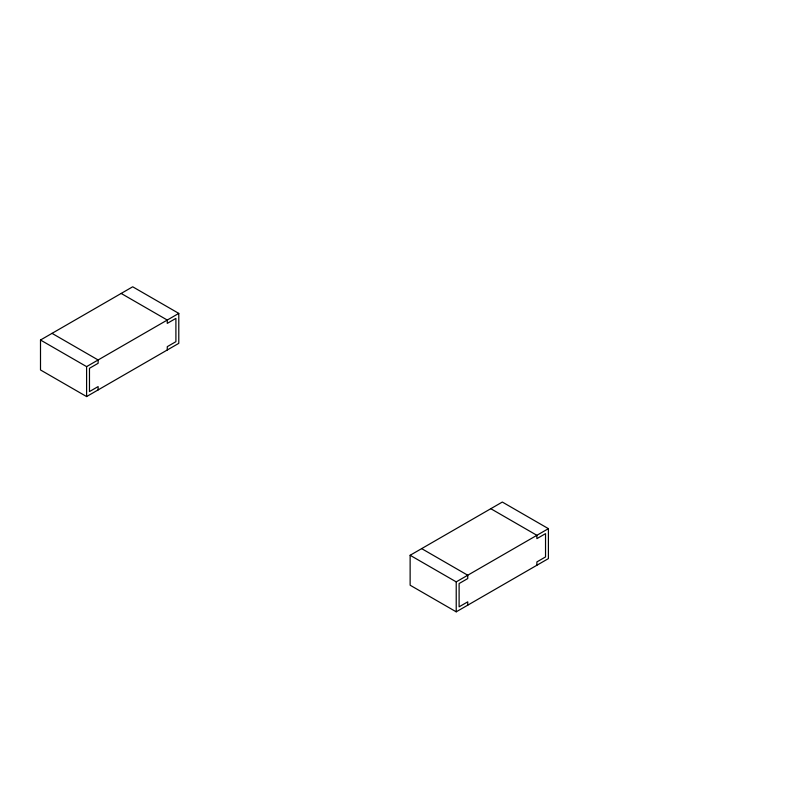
<?xml version="1.0" encoding="UTF-8"?>
<svg xmlns="http://www.w3.org/2000/svg" width="810" height="810" viewBox="0 0 810 810"><rect width="100%" height="100%" fill="white"/><g stroke="black" fill="none" stroke-linecap="round" stroke-linejoin="round"><path stroke-width="1.21" d="M40.5 340.018L132.688 286.791L178.787 313.399L178.787 343.339L86.599 396.566L40.5 369.957L40.5 340.018L86.599 366.626L178.787 313.399M410.133 555.275L502.321 502.048L548.41 528.657L548.41 558.596L456.222 611.823L410.133 585.215L410.133 555.275L456.222 581.884L548.41 528.657M121.166 293.443L167.265 320.051L167.265 323.382L175.902 318.391L175.902 341.678L167.265 346.67L167.265 349.991M490.799 508.7L536.888 535.309L536.888 538.64L545.535 533.648L545.535 556.936L536.888 561.927L536.888 565.248M52.022 333.356L98.121 359.974L98.121 363.295L89.475 368.287L89.475 391.574L98.121 386.583L98.121 389.914M421.656 548.623L467.745 575.232L467.745 578.563L459.108 583.544L459.108 606.832L467.745 601.84L467.745 605.171M456.222 581.884L456.222 611.823M86.599 366.626L86.599 396.566"/></g></svg>
